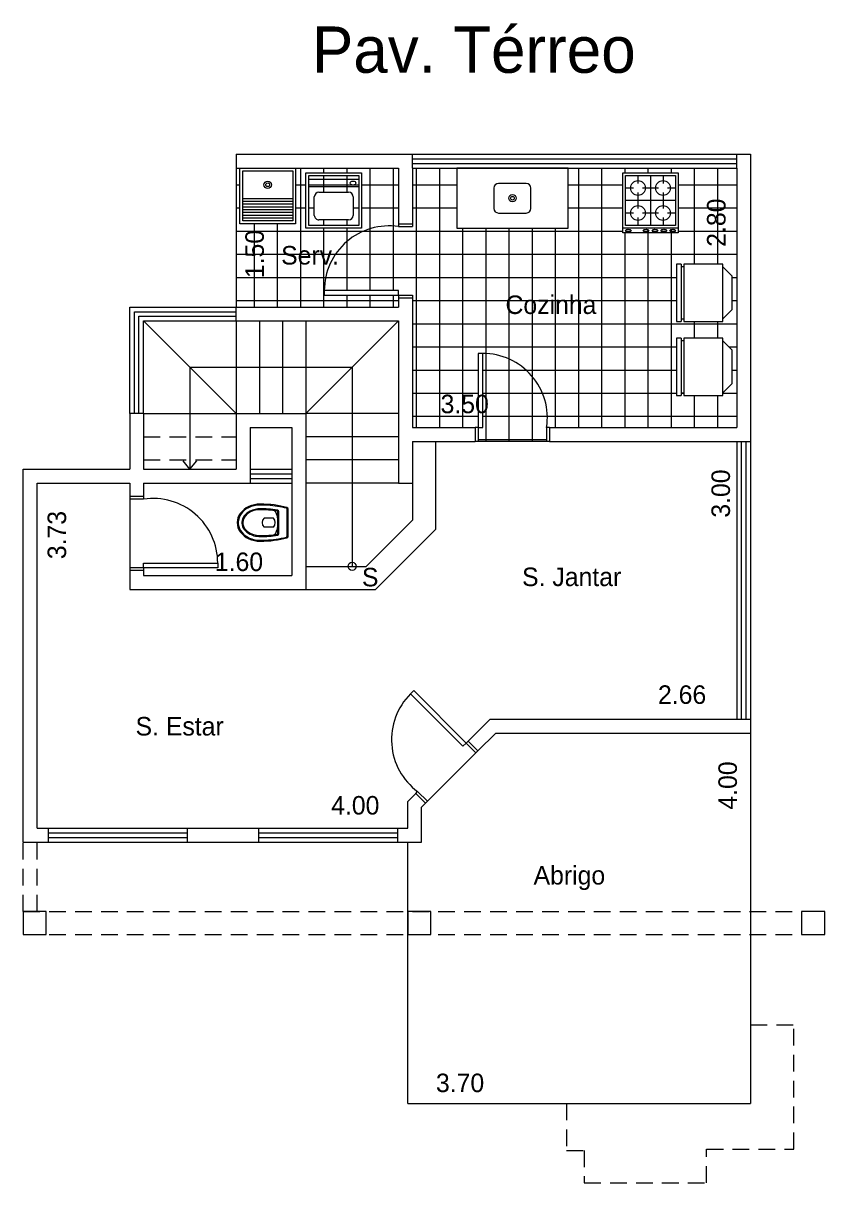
# Model space of a CAD drawing. Extents: x 0.2 to 23.7, y 0.1 to 12.7.
# Drawn here: x 0.16 to 8.81, y 0.05 to 12.57 of the extents above; entities that cross this region are included whole.
import ezdxf

# ---------------------------------------------------------------- set-up
doc = ezdxf.new("R2010")
doc.units = 0
doc.header["$MEASUREMENT"] = 0
doc.linetypes.add('ACAD_ISO02W100', pattern=[15, 12, -3])
doc.layers.get('0').update_dxf_attribs({"linetype": 'CONTINUOUS'})
doc.layers.get('DEFPOINTS').update_dxf_attribs({"linetype": 'CONTINUOUS'})
for name, color, linetype in [('BLOCO', 5, 'CONTINUOUS'), ('BLOCOS', 5, 'CONTINUOUS'), ('HACHURA', 1, 'CONTINUOUS'), ('PAREDE', 7, 'CONTINUOUS'), ('PONTILHADO', 8, 'ACAD_ISO02W100')]:
    doc.layers.add(name, color=color, linetype=linetype)
doc.styles.add('PADRÃO', font='', dxfattribs={"height": 0.2})
doc.styles.get('PADRÃO').set_extended_font_data('AvantGarde Bk BT')
doc.dimstyles.new('PADRÃOS', dxfattribs={"dimtxt": 0.15, "dimasz": 0.1, "dimexe": 1.25, "dimexo": 0.625, "dimgap": 0.1, "dimtad": 0, "dimjust": 1, "dimzin": 1, "dimdsep": 46, "dimtxsty": 'PADRÃO', "dimcen": 2.5, "dimse1": 1, "dimse2": 1, "dimsd1": 1, "dimsd2": 1, "dimclrt": 1, "dimadec": 0, "dimazin": 0, "dimtfac": 1, "dimtdec": 4, "dimtmove": 0, "dimatfit": 3, "dimfxl": 1, "dimtolj": 1, "dimtzin": 0, "dimarcsym": 0})

# ---------------------------------------------------------------- blocks, each defined once
blk = doc.blocks.new('SETA')
at = {"layer": 'PAREDE', "ltscale": 0.015}
for q in [(-0.073, -0.091), (0.073, -0.091)]:
    blk.add_line((0, 0), q, dxfattribs=at)
blk = doc.blocks.new('BOLA')
at = {"layer": 'PAREDE', "ltscale": 0.015}
blk.add_circle((0, 0), 0.0437, dxfattribs=at)
blk = doc.blocks.new('JANTAR')
at = {"layer": 'HACHURA', "ltscale": 0.015, "style": 'PADRÃO'}
blk.add_text('S. Jantar', height=0.2, dxfattribs=at).set_placement((-0.562, -0.027))
blk = doc.blocks.new('ESTAR')
at = {"layer": 'HACHURA', "ltscale": 0.015, "style": 'PADRÃO'}
blk.add_text('S. Estar', height=0.2, dxfattribs=at).set_placement((-0.425, -0.068))
blk = doc.blocks.new('COZINHA')
at = {"layer": 'HACHURA', "ltscale": 0.015, "style": 'PADRÃO'}
blk.add_text('Cozinha', height=0.2, dxfattribs=at).set_placement((-0.658, -0.068))
blk = doc.blocks.new('P80D15')
at = {"layer": 'BLOCO', "ltscale": 0.015}
for p, q in [((0, 0.15), (0, 0)), ((0, 0.15), (0.03, 0.15)), ((0.03, 0.15), (0.03, 0)), ((0.77, 0.15), (0.77, 0)), ((0.77, 0.15), (0.8, 0.15)), ((0.8, 0.15), (0.8, 0)), ((0, 0), (0.03, 0)), ((0.77, 0), (0.8, 0))]:
    blk.add_line(p, q, dxfattribs=at)
at = {"layer": 'BLOCO'}
blk.add_lwpolyline([(0.77, 0.15), (0.72, 0.15), (0.72, 0.95), (0.77, 0.95)], close=True, dxfattribs=at)
at = {"layer": 'BLOCO', "ltscale": 0.015}
blk.add_arc((0.72, 0.252), 0.698, 90, 188.4445, dxfattribs=at)
blk = doc.blocks.new('P80E15')
at = {"layer": 'BLOCO', "ltscale": 0.015}
for p, q in [((0.03, 0.15), (0, 0.15)), ((0, 0.15), (0, 0)), ((0.03, 0.15), (0.03, 0)), ((0.8, 0.15), (0.77, 0.15)), ((0.77, 0.15), (0.77, 0)), ((0.8, 0.15), (0.8, 0)), ((0.03, 0), (0, 0)), ((0.8, 0), (0.77, 0))]:
    blk.add_line(p, q, dxfattribs=at)
at = {"layer": 'BLOCO'}
blk.add_lwpolyline([(0.03, 0.15), (0.08, 0.15), (0.08, 0.95), (0.03, 0.95)], close=True, dxfattribs=at)
at = {"layer": 'BLOCO', "ltscale": 0.015}
blk.add_arc((0.08, 0.252), 0.698, 351.5555, 90, dxfattribs=at)
blk = doc.blocks.new('FOGÃO4B')
at = {"layer": 'BLOCOS'}
for p, q in [((-0.3, 0.7), (0.3, 0.7)), ((-0.3, 0.05), (-0.3, 0.7)), ((-0.3, 0.65), (0.3, 0.65)), ((0.3, 0.7), (0.3, 0.05)), ((-0.27, 0.62), (0.27, 0.62)), ((-0.27, 0.08), (-0.27, 0.62)), ((-0.135, 0.535), (-0.135, 0.62)), ((0, 0.08), (0, 0.62)), ((0.135, 0.535), (0.135, 0.62)), ((0.27, 0.62), (0.27, 0.08)), ((-0.27, 0.485), (-0.185, 0.485)), ((-0.135, 0.265), (-0.135, 0.435)), ((-0.085, 0.485), (0.085, 0.485)), ((0.135, 0.265), (0.135, 0.435)), ((0.185, 0.485), (0.27, 0.485)), ((-0.27, 0.35), (0.27, 0.35)), ((-0.27, 0.215), (-0.185, 0.215)), ((-0.135, 0.08), (-0.135, 0.165)), ((-0.085, 0.215), (0.085, 0.215)), ((0.135, 0.08), (0.135, 0.165)), ((0.185, 0.215), (0.27, 0.215)), ((0.3, 0.05), (-0.3, 0.05)), ((0.27, 0.08), (-0.27, 0.08))]:
    blk.add_line(p, q, dxfattribs=at)
for centre in [(-0.135, 0.485), (0.135, 0.485), (-0.135, 0.215), (0.135, 0.215)]:
    blk.add_circle(centre, 0.08, dxfattribs=at)
for centre in [(-0.24, 0.675), (-0.144, 0.675), (-0.048, 0.675), (0.048, 0.675), (0.24, 0.675)]:
    blk.add_ellipse(centre, major_axis=(-0.03, 0), ratio=0.5, dxfattribs=at)
blk = doc.blocks.new('GELAD')
at = {"layer": 'BLOCOS'}
for p, q in [((0.31, 0.65), (-0.31, 0.65)), ((-0.31, 0.65), (-0.31, 0.6)), ((0.31, 0.6), (0.31, 0.65)), ((0.31, 0.6), (-0.31, 0.6)), ((0.31, 0.57), (-0.31, 0.57)), ((-0.31, 0.57), (-0.31, 0.15)), ((-0.28, 0.6), (-0.28, 0.57)), ((0.28, 0.57), (0.28, 0.6)), ((0.31, 0.15), (0.31, 0.57)), ((-0.31, 0.15), (0.31, 0.15)), ((-0.18, 0.05), (-0.28, 0.15)), ((0.18, 0.05), (0.28, 0.15)), ((-0.18, 0.05), (0.18, 0.05))]:
    blk.add_line(p, q, dxfattribs=at)
blk = doc.blocks.new('TANQUE')
at = {"layer": 'BLOCOS'}
for p, q in [((-0.3, 0.6), (0.3, 0.6)), ((-0.3, 0), (-0.3, 0.6)), ((-0.27, 0.57), (0.27, 0.57)), ((-0.27, 0.03), (-0.27, 0.57)), ((-0.27, 0.54), (0.27, 0.54)), ((-0.27, 0.51), (0.27, 0.51)), ((0.27, 0.57), (0.27, 0.03)), ((0.3, 0.6), (0.3, 0)), ((-0.27, 0.48), (0.27, 0.48)), ((-0.27, 0.45), (0.27, 0.45)), ((-0.27, 0.42), (0.27, 0.42)), ((-0.27, 0.39), (0.27, 0.39)), ((-0.27, 0.36), (0.27, 0.36)), ((-0.27, 0.33), (0.27, 0.33)), ((0.3, 0), (-0.3, 0)), ((0.27, 0.03), (-0.27, 0.03))]:
    blk.add_line(p, q, dxfattribs=at)
for radius in [0.04, 0.02]:
    blk.add_circle((0, 0.18), radius, dxfattribs=at)
blk = doc.blocks.new('MÁQUINA')
at = {"layer": 'BLOCOS'}
for p, q in [((-0.3, 0.65), (0.3, 0.65)), ((-0.3, 0.05), (-0.3, 0.65)), ((0.3, 0.65), (0.3, 0.05)), ((-0.27, 0.62), (0.27, 0.62)), ((-0.27, 0.08), (-0.27, 0.62)), ((-0.21, 0.31), (-0.21, 0.51)), ((-0.16, 0.56), (0.16, 0.56)), ((0.21, 0.51), (0.21, 0.31)), ((0.27, 0.62), (0.27, 0.08)), ((0.16, 0.26), (-0.16, 0.26)), ((0.27, 0.2), (-0.27, 0.2)), ((0.3, 0.05), (-0.3, 0.05)), ((0.27, 0.12), (-0.27, 0.12)), ((0.27, 0.08), (-0.27, 0.08))]:
    blk.add_line(p, q, dxfattribs=at)
for centre, start, end in [((-0.16, 0.51), 90, 180), ((0.16, 0.51), 360, 90), ((-0.16, 0.31), 180, 270), ((0.16, 0.31), 270, 360)]:
    blk.add_arc(centre, 0.05, start, end, dxfattribs=at)
blk.add_ellipse((-0.208, 0.161), major_axis=(-0.0301, 0), ratio=0.716981, dxfattribs=at)
blk = doc.blocks.new('*D42')
at = {"layer": 'DEFPOINTS', "color": 0, "linetype": 'ByBlock', "ltscale": 0.015}
for p in [(143.305, 171.68), (143.504, 171.68), (143.305, 170.18)]:
    blk.add_point(p, dxfattribs=at)
at = {"color": 1, "linetype": 'ByBlock', "ltscale": 0.015, "insert": (143.504, 170.752), "char_height": 0.2, "attachment_point": 5, "rotation": 90, "style": 'PADRÃO'}
blk.add_mtext('\\A1;1.50', dxfattribs=at)
blk = doc.blocks.new('*D43')
at = {"layer": 'DEFPOINTS', "color": 0, "linetype": 'ByBlock', "ltscale": 0.015}
for p in [(148.705, 169.132), (145.205, 168.88), (148.705, 168.88)]:
    blk.add_point(p, dxfattribs=at)
at = {"color": 1, "linetype": 'ByBlock', "ltscale": 0.015, "insert": (145.77, 169.132), "char_height": 0.2, "attachment_point": 5, "style": 'PADRÃO'}
blk.add_mtext('\\A1;3.50', dxfattribs=at)
blk = doc.blocks.new('*D44')
at = {"layer": 'DEFPOINTS', "color": 0, "linetype": 'ByBlock', "ltscale": 0.015}
for p in [(148.705, 171.68), (148.486, 168.88), (148.705, 168.88)]:
    blk.add_point(p, dxfattribs=at)
at = {"color": 1, "linetype": 'ByBlock', "ltscale": 0.015, "insert": (148.486, 171.091), "char_height": 0.2, "attachment_point": 5, "rotation": 90, "style": 'PADRÃO'}
blk.add_mtext('\\A1;2.80', dxfattribs=at)
blk = doc.blocks.new('*D45')
at = {"layer": 'DEFPOINTS', "color": 0, "linetype": 'ByBlock', "ltscale": 0.015}
for p in [(148.705, 168.73), (148.534, 165.73), (148.705, 165.73)]:
    blk.add_point(p, dxfattribs=at)
at = {"color": 1, "linetype": 'ByBlock', "ltscale": 0.015, "insert": (148.534, 168.166), "char_height": 0.2, "attachment_point": 5, "rotation": 90, "style": 'PADRÃO'}
blk.add_mtext('\\A1;3.00', dxfattribs=at)
blk = doc.blocks.new('*D46')
at = {"layer": 'DEFPOINTS', "color": 0, "linetype": 'ByBlock', "ltscale": 0.015}
for p in [(146.043, 165.994), (146.043, 165.73), (148.705, 165.73)]:
    blk.add_point(p, dxfattribs=at)
at = {"color": 1, "linetype": 'ByBlock', "ltscale": 0.015, "insert": (148.116, 165.994), "char_height": 0.2, "attachment_point": 5, "style": 'PADRÃO'}
blk.add_mtext('\\A1;2.66', dxfattribs=at)
blk = doc.blocks.new('*D47')
at = {"layer": 'DEFPOINTS', "color": 0, "linetype": 'ByBlock', "ltscale": 0.015}
for p in [(141.155, 168.28), (141.155, 164.554), (141.37, 164.554)]:
    blk.add_point(p, dxfattribs=at)
at = {"color": 1, "linetype": 'ByBlock', "ltscale": 0.015, "insert": (141.37, 167.718), "char_height": 0.2, "attachment_point": 5, "rotation": 90, "style": 'PADRÃO'}
blk.add_mtext('\\A1;3.73', dxfattribs=at)
blk = doc.blocks.new('*D48')
at = {"layer": 'DEFPOINTS', "color": 0, "linetype": 'ByBlock', "ltscale": 0.015}
for p in [(141.155, 164.799), (141.155, 164.554), (145.155, 164.554)]:
    blk.add_point(p, dxfattribs=at)
at = {"color": 1, "linetype": 'ByBlock', "ltscale": 0.015, "insert": (144.589, 164.799), "char_height": 0.2, "attachment_point": 5, "style": 'PADRÃO'}
blk.add_mtext('\\A1;4.00', dxfattribs=at)
blk = doc.blocks.new('*D49')
at = {"layer": 'DEFPOINTS', "color": 0, "linetype": 'ByBlock', "ltscale": 0.015}
for p in [(142.305, 167.428), (142.305, 167.28), (143.905, 167.28)]:
    blk.add_point(p, dxfattribs=at)
at = {"color": 1, "linetype": 'ByBlock', "ltscale": 0.015, "insert": (143.334, 167.428), "char_height": 0.2, "attachment_point": 5, "style": 'PADRÃO'}
blk.add_mtext('\\A1;1.60', dxfattribs=at)
blk = doc.blocks.new('VASOSAN')
at = {"layer": 'BLOCOS'}
for p, q in [((-0.05, 0.2), (-0.05, 0.3)), ((0.05, 0.2), (0.05, 0.3)), ((-0.116, 0.15), (0.116, 0.15)), ((-0.116, 0.14), (0.116, 0.14)), ((-0.145, 0.05), (0.145, 0.05)), ((-0.145, 0.04), (0.145, 0.04))]:
    blk.add_line(p, q, dxfattribs=at)
for centre, radius, start, end in [((0, 0.25), 0.0707, 44.9896, 134.9689), ((-0.116, 0.16), 0.02, 189.3868, 270), ((-0.116, 0.16), 0.01, 189.3844, 270), ((0, 0.25), 0.0707, 225.0311, 315.0104), ((0.116, 0.16), 0.01, 270, 350.5759), ((0.116, 0.16), 0.02, 270, 350.5771), ((-0.145, 0.06), 0.02, 195.5363, 270), ((-0.145, 0.06), 0.01, 195.5347, 270), ((0.145, 0.06), 0.01, 270, 344.4831), ((0.145, 0.06), 0.02, 270, 344.4637)]:
    blk.add_arc(centre, radius, start, end, dxfattribs=at)
for centre, major_axis, ratio, start_param, end_param in [((0, 0.34), (0, 0.25), 0.8, 4.712389, 7.853982), ((0, 0.34), (0, 0.5), 0.4, 1.570796, 2.178171), ((0, 0.34), (0, 0.5), 0.4, 4.105014, 4.712389), ((0, 0.2), (-0.132, 0), 0.380108, 0, 3.141593)]:
    blk.add_ellipse(centre, major_axis=major_axis, ratio=ratio, start_param=start_param, end_param=end_param, dxfattribs=at)
for points, knots in [([(0.19, 0.34), (0.19, 0.385), (0.18, 0.43), (0.128, 0.535), (0.067, 0.577), (-0.056, 0.582), (-0.118, 0.544), (-0.177, 0.44), (-0.19, 0.39), (-0.19, 0.34)], [4.712389, 4.712389, 4.712389, 4.712389, 5.268705, 5.268705, 6.251972, 6.251972, 7.235239, 7.235239, 7.853982, 7.853982, 7.853982, 7.853982]), ([(0.15, 0.34), (0.15, 0.379), (0.141, 0.418), (0.098, 0.505), (0.052, 0.537), (-0.036, 0.543), (-0.083, 0.519), (-0.137, 0.434), (-0.15, 0.387), (-0.15, 0.34)], [4.712389, 4.712389, 4.712389, 4.712389, 5.267304, 5.267304, 6.225165, 6.225165, 7.183027, 7.183027, 7.853982, 7.853982, 7.853982, 7.853982]), ([(0.14, 0.34), (0.14, 0.377), (0.131, 0.415), (0.086, 0.506), (0.035, 0.535), (-0.049, 0.525), (-0.088, 0.498), (-0.13, 0.419), (-0.14, 0.379), (-0.14, 0.34)], [4.712389, 4.712389, 4.712389, 4.712389, 5.266985, 5.266985, 6.376176, 6.376176, 7.268653, 7.268653, 7.853982, 7.853982, 7.853982, 7.853982]), ([(-0.19, 0.34), (-0.19, 0.263), (-0.183, 0.186), (-0.165, 0.096), (-0.16, 0.076), (-0.155, 0.057)], [1.5707963, 1.5707963, 1.5707963, 1.5707963, 2.0374558, 2.0374558, 2.1781714, 2.1781714, 2.1781714, 2.1781714]), ([(0.126, 0.158), (0.13, 0.188), (0.134, 0.22), (0.139, 0.281), (0.14, 0.31), (0.14, 0.34)], [4.3194242, 4.3194242, 4.3194242, 4.3194242, 4.5261468, 4.5261468, 4.712389, 4.712389, 4.712389, 4.712389]), ([(0.135, 0.157), (0.141, 0.188), (0.145, 0.222), (0.149, 0.283), (0.15, 0.312), (0.15, 0.34)], [4.3194149, 4.3194149, 4.3194149, 4.3194149, 4.5352774, 4.5352774, 4.712389, 4.712389, 4.712389, 4.712389]), ([(0.155, 0.057), (0.171, 0.118), (0.183, 0.188), (0.189, 0.287), (0.19, 0.314), (0.19, 0.34)], [4.1050166, 4.1050166, 4.1050166, 4.1050166, 4.5531772, 4.5531772, 4.712389, 4.712389, 4.712389, 4.712389])]:
    blk.add_open_spline(points, degree=3, knots=knots, dxfattribs=at)
for points in [[(-0.15, 0.34), (-0.15, 0.277), (-0.145, 0.214), (-0.135, 0.157)], [(-0.14, 0.34), (-0.14, 0.278), (-0.135, 0.215), (-0.126, 0.158)]]:
    blk.add_open_spline(points, degree=3, dxfattribs=at)
blk = doc.blocks.new('*D50')
at = {"layer": 'DEFPOINTS', "color": 0, "linetype": 'ByBlock', "ltscale": 0.015}
for p in [(148.855, 161.802), (145.155, 161.58), (148.855, 161.58)]:
    blk.add_point(p, dxfattribs=at)
at = {"color": 1, "linetype": 'ByBlock', "ltscale": 0.015, "insert": (145.72, 161.802), "char_height": 0.2, "attachment_point": 5, "style": 'PADRÃO'}
blk.add_mtext('\\A1;3.70', dxfattribs=at)
blk = doc.blocks.new('*D51')
at = {"layer": 'DEFPOINTS', "color": 0, "linetype": 'ByBlock', "ltscale": 0.015}
for p in [(148.855, 165.58), (148.609, 161.58), (148.855, 161.58)]:
    blk.add_point(p, dxfattribs=at)
at = {"color": 1, "linetype": 'ByBlock', "ltscale": 0.015, "insert": (148.609, 165.014), "char_height": 0.2, "attachment_point": 5, "rotation": 90, "style": 'PADRÃO'}
blk.add_mtext('\\A1;4.00', dxfattribs=at)
blk = doc.blocks.new('TÉRREO')
at = {"layer": 'HACHURA', "ltscale": 0.015, "style": 'PADRÃO'}
blk.add_text('Pav. Térreo', height=0.5, dxfattribs=at).set_placement((-1.92, -0.247))

msp = doc.modelspace()

# ---------------------------------------------------------------- hatches: boundary and pattern name
at = {"layer": 'HACHURA', "ltscale": 0.015}
h = msp.add_hatch(dxfattribs=at)
h.set_pattern_fill('NET', color=256, scale=2, style=0)
h.set_pattern_definition([(0, (-140.84494, -160.67414), (0, 0.25), []), (90, (-140.84494, -160.67414), (-0.25, 2e-17), [])])
h.paths.add_polyline_path([(7.86, 11.006), (6.04, 11.006), (6.04, 10.356), (4.84, 10.356), (4.84, 11.006), (4.36, 11.006), (4.36, 10.404), (4.36, 10.374), (4.21, 10.374, 0.45807), (3.41, 9.684), (4.21, 9.684), (4.21, 9.634), (4.36, 9.634), (4.36, 9.604), (4.36, 8.206), (5.039, 8.206), (5.069, 8.206), (5.069, 9.006), (5.119, 9.006, -0.45807), (5.809, 8.206), (5.839, 8.206), (7.86, 8.206)])
h.paths.add_polyline_path([(6.63, 10.306), (6.63, 10.956), (7.23, 10.956), (7.23, 10.306)], flags=16)
edge = h.paths.add_edge_path(flags=0)
edge.add_ellipse((6.69, 10.331), major_axis=(0.03, 0), ratio=0.5, start_angle=0, end_angle=360)
edge = h.paths.add_edge_path(flags=0)
edge.add_ellipse((6.882, 10.331), major_axis=(0.03, 0), ratio=0.5, start_angle=0, end_angle=360)
edge = h.paths.add_edge_path(flags=0)
edge.add_ellipse((6.978, 10.331), major_axis=(0.03, 0), ratio=0.5, start_angle=0, end_angle=360)
edge = h.paths.add_edge_path(flags=0)
edge.add_ellipse((7.074, 10.331), major_axis=(0.03, 0), ratio=0.5, start_angle=0, end_angle=360)
edge = h.paths.add_edge_path(flags=0)
edge.add_ellipse((7.17, 10.331), major_axis=(0.03, 0), ratio=0.5, start_angle=0, end_angle=360)
h.paths.add_polyline_path([(7.21, 9.969), (7.26, 9.969), (7.26, 9.939), (7.29, 9.939), (7.29, 9.969), (7.71, 9.969), (7.71, 9.939), (7.81, 9.839), (7.81, 9.479), (7.71, 9.379), (7.71, 9.349), (7.29, 9.349), (7.29, 9.379), (7.26, 9.379), (7.26, 9.349), (7.21, 9.349)], flags=16)
h.paths.add_polyline_path([(7.21, 9.171), (7.26, 9.171), (7.26, 9.141), (7.29, 9.141), (7.29, 9.171), (7.71, 9.171), (7.71, 9.141), (7.81, 9.041), (7.81, 8.681), (7.71, 8.581), (7.71, 8.551), (7.29, 8.551), (7.29, 8.581), (7.26, 8.581), (7.26, 8.551), (7.21, 8.551)], flags=16)
h.paths.add_polyline_path([(5.119, 9.006), (5.119, 8.206), (5.069, 8.206), (5.069, 8.056), (5.809, 8.056), (5.809, 8.206, 0.45807)])
h.paths.add_polyline_path([(4.21, 10.374), (4.21, 10.404), (4.21, 11.006), (3.099, 11.006), (3.099, 10.406), (2.499, 10.406), (2.499, 11.006), (2.46, 11.006), (2.46, 9.506), (4.21, 9.506), (4.21, 9.604), (4.21, 9.634), (3.41, 9.634), (3.41, 9.684, -0.45807)])
h.paths.add_polyline_path([(3.212, 10.356), (3.212, 10.956), (3.812, 10.956), (3.812, 10.356)], flags=16)
h.paths.add_polyline_path([(3.242, 10.386), (3.242, 10.926), (3.782, 10.926), (3.782, 10.386)], flags=0)
h.paths.add_polyline_path([(3.302, 10.496), (3.302, 10.696, -0.414214), (3.352, 10.746), (3.672, 10.746, -0.414214), (3.722, 10.696), (3.722, 10.496, -0.414214), (3.672, 10.446), (3.352, 10.446, -0.414214)], flags=17)
h.paths.add_polyline_path([(5.322, 9.374), (6.44, 9.374), (6.44, 9.686), (5.322, 9.686)], flags=24)
h.paths.add_polyline_path([(4.61, 8.612), (5.24, 8.612), (5.24, 8.303), (4.61, 8.303)], flags=24)
h.paths.add_polyline_path([(7.487, 10.078), (7.487, 10.756), (7.795, 10.756), (7.795, 10.078)], flags=24)
h.paths.add_polyline_path([(2.9, 9.909), (3.586, 9.909), (3.586, 10.221), (2.9, 10.221)], flags=24)
h.paths.add_polyline_path([(2.505, 9.756), (2.505, 10.399), (2.813, 10.399), (2.813, 9.756)], flags=24)

# ---------------------------------------------------------------- linework, layer by layer
at = {"layer": 'BLOCO', "ltscale": 0.015}
for p, q in [((4.36, 11.156), (7.86, 11.156)), ((4.36, 11.106), (7.86, 11.106)), ((4.36, 11.056), (7.86, 11.056)), ((4.36, 11.006), (7.86, 11.006)), ((1.31, 8.356), (1.31, 9.506)), ((1.31, 9.506), (2.46, 9.506)), ((1.36, 8.356), (1.36, 9.456)), ((1.36, 9.456), (2.46, 9.456)), ((1.41, 8.356), (1.41, 9.406)), ((1.41, 9.406), (2.46, 9.406)), ((1.46, 8.356), (1.46, 9.356)), ((1.46, 9.356), (2.46, 9.356)), ((7.86, 8.056), (7.86, 5.056)), ((7.91, 8.056), (7.91, 5.056)), ((7.96, 8.056), (7.96, 5.056)), ((8.01, 8.056), (8.01, 5.056)), ((2.61, 7.756), (3.06, 7.756)), ((2.61, 7.706), (3.06, 7.706)), ((2.61, 7.656), (3.06, 7.656)), ((2.61, 7.606), (3.06, 7.606)), ((0.431, 3.88), (1.931, 3.88)), ((0.431, 3.83), (1.931, 3.83)), ((0.431, 3.78), (1.931, 3.78)), ((2.699, 3.88), (4.199, 3.88)), ((2.699, 3.83), (4.199, 3.83)), ((2.699, 3.78), (4.199, 3.78)), ((0.431, 3.73), (1.931, 3.73)), ((2.699, 3.73), (4.199, 3.73))]:
    msp.add_line(p, q, dxfattribs=at)
at = {"layer": 'BLOCOS'}
for p, q in [((6.04, 11.006), (4.84, 11.006)), ((4.84, 11.006), (4.84, 10.356)), ((6.04, 10.356), (6.04, 11.006)), ((5.24, 10.791), (5.24, 10.571)), ((5.59, 10.841), (5.29, 10.841)), ((5.64, 10.571), (5.64, 10.791)), ((5.29, 10.521), (5.59, 10.521)), ((4.84, 10.356), (6.04, 10.356))]:
    msp.add_line(p, q, dxfattribs=at)
for radius in [0.04, 0.02]:
    msp.add_circle((5.44, 10.681), radius, dxfattribs=at)
for centre, start, end in [((5.29, 10.791), 90, 180), ((5.59, 10.791), 0, 90), ((5.29, 10.571), 180, 270), ((5.59, 10.571), 270, 0)]:
    msp.add_arc(centre, 0.05, start, end, dxfattribs=at)
at = {"layer": 'HACHURA', "ltscale": 0.015}
for p, q in [((5.809, 8.056), (5.069, 8.056)), ((1.31, 7.431), (1.31, 6.691)), ((5.068, 4.714), (4.502, 4.148))]:
    msp.add_line(p, q, dxfattribs=at)
at = {"layer": 'PAREDE', "ltscale": 0.015}
for p, q in [((2.46, 11.156), (2.46, 9.506)), ((2.46, 11.156), (4.36, 11.156)), ((4.36, 11.006), (4.36, 11.156)), ((7.86, 11.006), (7.86, 11.156)), ((7.86, 11.156), (8.01, 11.156)), ((8.01, 11.156), (8.01, 8.056)), ((2.46, 11.006), (4.21, 11.006)), ((4.21, 11.006), (4.21, 10.404)), ((4.36, 11.006), (4.36, 10.404)), ((7.86, 11.006), (7.86, 8.206)), ((4.21, 10.404), (4.36, 10.404)), ((4.21, 9.604), (4.36, 9.604)), ((4.21, 9.604), (4.21, 9.506)), ((4.36, 9.604), (4.36, 8.206)), ((2.46, 9.506), (4.21, 9.506)), ((2.46, 9.356), (2.46, 9.506)), ((1.46, 9.356), (2.46, 8.356)), ((2.46, 9.356), (4.21, 9.356)), ((2.46, 9.356), (2.46, 7.756)), ((2.71, 9.356), (2.71, 8.356)), ((2.96, 9.356), (2.96, 8.356)), ((3.21, 9.356), (3.21, 7.756)), ((4.21, 9.356), (3.21, 8.356)), ((4.21, 9.356), (4.21, 7.606)), ((1.96, 8.856), (3.71, 8.856)), ((1.96, 8.856), (1.96, 7.756)), ((3.71, 8.856), (3.71, 6.706)), ((1.31, 8.356), (1.31, 7.756)), ((1.46, 8.356), (1.31, 8.356)), ((1.46, 8.356), (1.46, 7.756)), ((1.46, 8.356), (3.21, 8.356)), ((4.21, 8.356), (3.21, 8.356)), ((2.61, 8.206), (2.61, 7.756)), ((2.61, 8.206), (3.06, 8.206)), ((3.06, 8.206), (3.06, 7.756)), ((4.36, 8.206), (5.039, 8.206)), ((5.039, 8.206), (5.039, 8.056)), ((5.839, 8.206), (5.839, 8.056)), ((5.839, 8.206), (7.86, 8.206)), ((4.21, 8.106), (3.21, 8.106)), ((4.36, 8.056), (5.039, 8.056)), ((4.36, 8.056), (4.36, 7.606)), ((4.61, 8.056), (4.61, 7.103)), ((5.839, 8.056), (7.86, 8.056)), ((7.86, 8.056), (8.01, 8.056)), ((4.21, 7.856), (3.21, 7.856)), ((0.16, 3.73), (0.16, 7.756)), ((0.16, 7.756), (1.31, 7.756)), ((1.46, 7.756), (2.46, 7.756)), ((2.61, 7.756), (2.61, 7.606)), ((3.06, 7.756), (3.06, 7.606)), ((3.21, 7.756), (3.21, 6.456)), ((0.31, 3.88), (0.31, 7.606)), ((0.31, 7.606), (1.31, 7.606)), ((1.31, 7.606), (1.31, 7.461)), ((1.46, 7.606), (1.46, 7.461)), ((1.46, 7.606), (2.61, 7.606)), ((3.06, 7.606), (3.06, 6.606)), ((4.21, 7.606), (3.21, 7.606)), ((4.21, 7.606), (4.36, 7.606)), ((4.36, 7.606), (4.36, 7.206)), ((1.46, 7.461), (1.31, 7.461)), ((3.86, 6.706), (4.36, 7.206)), ((3.964, 6.456), (4.61, 7.103)), ((1.46, 6.661), (1.31, 6.661)), ((1.31, 6.661), (1.31, 6.456)), ((1.46, 6.661), (1.46, 6.606)), ((3.21, 6.706), (3.86, 6.706)), ((1.46, 6.606), (3.06, 6.606)), ((1.31, 6.456), (1.46, 6.456)), ((1.46, 6.456), (3.21, 6.456)), ((3.21, 6.456), (3.964, 6.456)), ((4.962, 4.82), (5.198, 5.056)), ((5.198, 5.056), (7.86, 5.056)), ((7.86, 5.056), (8.01, 5.056)), ((8.01, 5.056), (8.01, 0.906)), ((5.068, 4.714), (5.26, 4.906)), ((5.26, 4.906), (8.01, 4.906)), ((5.068, 4.714), (4.962, 4.82)), ((4.31, 4.168), (4.396, 4.254)), ((4.31, 3.88), (4.31, 4.168)), ((4.502, 4.148), (4.396, 4.254)), ((4.46, 4.106), (4.502, 4.148)), ((4.46, 3.73), (4.46, 4.106)), ((0.31, 3.88), (0.431, 3.88)), ((0.431, 3.88), (0.431, 3.73)), ((1.931, 3.88), (1.931, 3.73)), ((1.931, 3.88), (2.699, 3.88)), ((2.699, 3.88), (2.699, 3.73)), ((4.199, 3.88), (4.199, 3.73)), ((4.199, 3.88), (4.31, 3.88)), ((0.16, 3.73), (0.431, 3.73)), ((1.931, 3.73), (2.699, 3.73)), ((4.199, 3.73), (4.46, 3.73)), ((4.31, 0.906), (4.31, 3.73)), ((4.31, 0.906), (8.01, 0.906))]:
    msp.add_line(p, q, dxfattribs=at)
at = {"layer": 'PAREDE'}
for points in [[(0.16, 2.73), (0.41, 2.73), (0.41, 2.98), (0.16, 2.98)], [(4.31, 2.73), (4.56, 2.73), (4.56, 2.98), (4.31, 2.98)], [(8.561, 2.73), (8.811, 2.73), (8.811, 2.98), (8.561, 2.98)]]:
    msp.add_lwpolyline(points, close=True, dxfattribs=at)
at = {"layer": 'PONTILHADO', "ltscale": 0.015}
for p, q in [((1.46, 8.106), (2.46, 8.106)), ((1.46, 7.856), (2.46, 7.856)), ((0.16, 2.98), (0.16, 3.73)), ((0.31, 2.98), (0.31, 3.73)), ((0.16, 2.98), (8.561, 2.98)), ((0.16, 2.73), (8.561, 2.73)), ((8.01, 1.756), (8.477, 1.756)), ((8.477, 0.413), (8.477, 1.756)), ((6.022, 0.906), (6.022, 0.401)), ((6.022, 0.401), (6.214, 0.401)), ((6.214, 0.401), (6.214, 0.05)), ((7.536, 0.413), (8.477, 0.413)), ((7.536, 0.05), (7.536, 0.413)), ((6.214, 0.05), (7.536, 0.05))]:
    msp.add_line(p, q, dxfattribs=at)

# ---------------------------------------------------------------- block references
at = {"layer": 'BLOCO', "ltscale": 0.015, "rotation": 90}
msp.add_blockref('VASOSAN', (3.06, 7.178), dxfattribs=at)
at = {"layer": 'HACHURA', "ltscale": 0.015}
for name, p in [('TÉRREO', (5.197, 12.282)), ('COZINHA', (6.023, 9.499)), ('P80E15', (5.039, 8.056)), ('JANTAR', (6.106, 6.52)), ('ESTAR', (1.798, 4.948))]:
    msp.add_blockref(name, p, dxfattribs=at)
for name, p, rotation in [('TANQUE', (2.799, 11.006), 180), ('MÁQUINA', (3.512, 11.006), 180), ('FOGÃO4B', (6.93, 11.006), 180), ('P80E15', (4.36, 9.604), 90), ('GELAD', (7.86, 9.659), 89.99999999999879), ('GELAD', (7.86, 8.861), 89.99999999999848), ('P80D15', (1.31, 7.461), 270.000000000002), ('P80D15', (4.502, 4.148), 44.99999999999856)]:
    msp.add_blockref(name, p, dxfattribs=dict(at, rotation=rotation))
at = {"layer": 'PAREDE', "ltscale": 0.015, "rotation": 180}
msp.add_blockref('SETA', (1.96, 7.756), dxfattribs=at)
at = {"layer": 'PAREDE', "ltscale": 0.015}
msp.add_blockref('BOLA', (3.71, 6.706), dxfattribs=at)

# ---------------------------------------------------------------- texts
at = {"layer": 'HACHURA', "ltscale": 0.015, "style": 'PADRÃO'}
for s, p in [('Serv.', (2.944, 9.965)), ('S', (3.816, 6.49)), ('Abrigo', (5.668, 3.271))]:
    msp.add_text(s, height=0.2, dxfattribs=at).set_placement(p)

# ---------------------------------------------------------------- dimensions: what is measured, and where the dimension line sits
at = {"layer": 'BLOCO', "ltscale": 0.015}
dim = msp.add_linear_dim(base=(7.764, 0.906), p1=(8.01, 4.906), p2=(8.01, 0.906), angle=90, dimstyle='PADRÃOS', dxfattribs=at)
dim.commit()
dim.dimension.update_dxf_attribs({"geometry": '*D51', "text_midpoint": (7.764, 4.34), "insert": (-140.845, -160.674)})
dim = msp.add_linear_dim(base=(8.01, 1.128), p1=(4.31, 0.906), p2=(8.01, 0.906), dimstyle='PADRÃOS', dxfattribs=at)
dim.commit()
dim.dimension.update_dxf_attribs({"geometry": '*D50', "text_midpoint": (4.875, 1.128), "insert": (-140.845, -160.674)})
at = {"layer": 'HACHURA', "ltscale": 0.015}
for base, p1, p2, picture, middle in [((2.659, 11.006), (2.46, 9.506), (2.46, 11.006), '*D42', (2.659, 10.078)), ((7.641, 8.206), (7.86, 11.006), (7.86, 8.206), '*D44', (7.641, 10.417)), ((7.689, 5.056), (7.86, 8.056), (7.86, 5.056), '*D45', (7.689, 7.492)), ((0.525, 3.88), (0.31, 7.606), (0.31, 3.88), '*D47', (0.525, 7.044))]:
    dim = msp.add_linear_dim(base=base, p1=p1, p2=p2, angle=90, dimstyle='PADRÃOS', dxfattribs=at)
    dim.commit()
    dim.dimension.update_dxf_attribs({"geometry": picture, "text_midpoint": middle, "insert": (-140.845, -160.674)})
for base, p1, p2, picture, middle in [((7.86, 8.458), (4.36, 8.206), (7.86, 8.206), '*D43', (4.925, 8.458)), ((1.46, 6.754), (3.06, 6.606), (1.46, 6.606), '*D49', (2.489, 6.754)), ((5.198, 5.32), (7.86, 5.056), (5.198, 5.056), '*D46', (7.271, 5.32)), ((0.31, 4.125), (4.31, 3.88), (0.31, 3.88), '*D48', (3.744, 4.125))]:
    dim = msp.add_linear_dim(base=base, p1=p1, p2=p2, dimstyle='PADRÃOS', dxfattribs=at)
    dim.commit()
    dim.dimension.update_dxf_attribs({"geometry": picture, "text_midpoint": middle, "insert": (-140.845, -160.674)})

doc.saveas('drawing.dxf')
